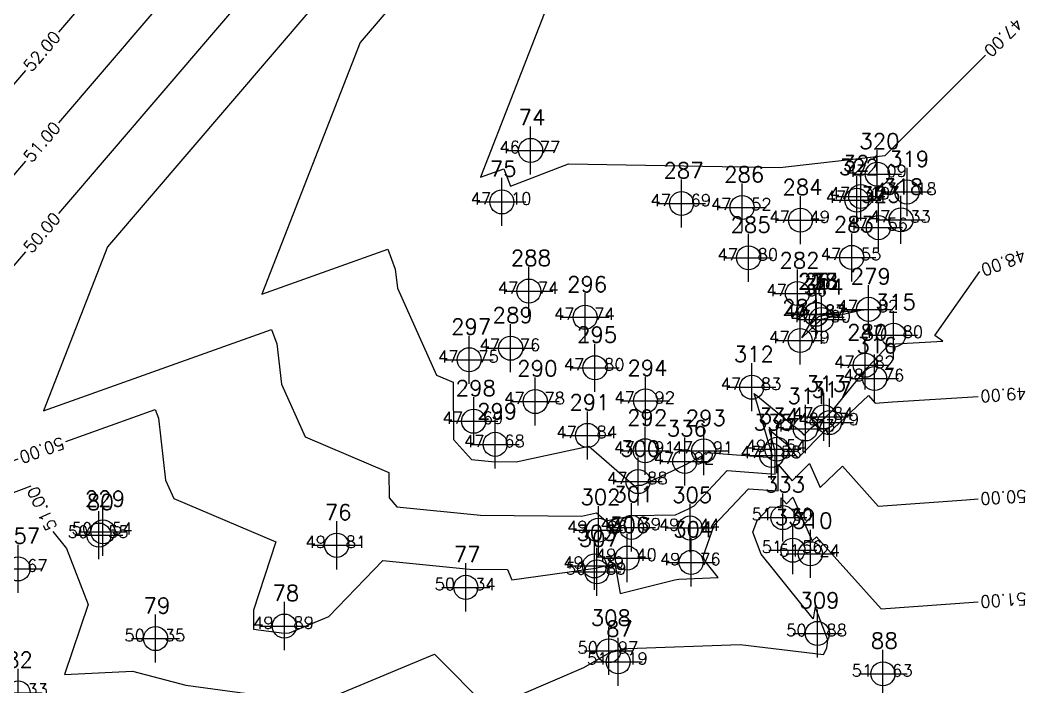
# Model space of a CAD drawing. Header units: millimetres. Extents: x 1412621 to 1412799, y 4931530 to 4931669.
# Drawn here: x 1412703.09 to 1412744.89, y 4931599.91 to 4931627.63 of the extents above; entities that cross this region are included whole.
import ezdxf
from ezdxf.enums import TextEntityAlignment as Align

# ---------------------------------------------------------------- set-up
doc = ezdxf.new("R2010")
doc.units = ezdxf.units.MM
doc.header["$PDMODE"] = 34
doc.header["$PDSIZE"] = 1
for name, color, linetype in [('CIVIL', 50, 'Continuous'), ('CIVIL-DRAW', 80, 'Continuous'), ('CIVIL-NONAME', 130, 'Continuous'), ('CIVIL-TEXT', 240, 'Continuous'), ('CIVIL-Z', 50, 'Continuous'), ('Tcontours0', 7, 'Continuous'), ('Tcontours1', 7, 'Continuous')]:
    doc.layers.add(name, color=color, linetype=linetype)
doc.styles.add('CIVILCADMAIN', font='TXT.SHX')
doc.styles.get("Standard").update_dxf_attribs({"font": 'arial.ttf'})

# ---------------------------------------------------------------- blocks, each defined once
blk = doc.blocks.new('CIVIL-ZZ')
at = {"layer": 'CIVIL-DRAW'}
blk.add_point((0, 0), dxfattribs=at)
at = {"layer": 'CIVIL-NONAME'}
blk.add_attdef('NAME', text='', height=1.8, dxfattribs=at).set_placement((0, 2.1), align=Align.CENTER)
at = {"layer": 'CIVIL-TEXT', "flags": 8}
blk.add_attdef('TEXT', text='', height=2, dxfattribs=at).set_placement((0.2, -3.3), align=Align.CENTER)
at = {"layer": 'CIVIL-Z'}
blk.add_attdef('Z1', text='', height=1.6, dxfattribs=at).set_placement((-0.75, -0.225), align=Align.RIGHT)
blk.add_attdef('Z2', (0.75, -0.225), '', height=1.6, dxfattribs=at)

msp = doc.modelspace()

# ---------------------------------------------------------------- linework, layer by layer
at = {"layer": 'Tcontours0'}
for points in [[(1412724.617, 4931643.386), (1412724.63, 4931643.306), (1412724.117, 4931642.272), (1412704.683, 4931619.587)], [(1412703.317, 4931617.992), (1412696.217, 4931609.704), (1412694.976, 4931606.524), (1412703.011, 4931609.396)], [(1412704.989, 4931610.103), (1412708.713, 4931611.434), (1412708.85, 4931611.075), (1412709.142, 4931608.508), (1412709.486, 4931607.739), (1412713.731, 4931605.941), (1412712.808, 4931603.102), (1412712.804, 4931602.314), (1412714.073, 4931602.142), (1412714.298, 4931602.155), (1412715.931, 4931602.832), (1412718.188, 4931605.168), (1412721.791, 4931604.807), (1412723.371, 4931604.796), (1412723.551, 4931604.366), (1412727.028, 4931604.839), (1412727.84, 4931605.035), (1412728.054, 4931603.791), (1412730.326, 4931604.356), (1412730.497, 4931604.392), (1412732.132, 4931604.453), (1412731.571, 4931605.153), (1412731.504, 4931605.329), (1412731.967, 4931606.627), (1412733.396, 4931608.148), (1412734.624, 4931608.059), (1412734.633, 4931609.155), (1412735.212, 4931608.47), (1412735.928, 4931609.195), (1412736.369, 4931608.203), (1412737.304, 4931609.088), (1412738.791, 4931607.426), (1412742.456, 4931607.689), (1412742.952, 4931607.721)]]:
    msp.add_lwpolyline(points, dxfattribs=at)
at = {"layer": 'Tcontours1'}
for points in [[(1412743.537, 4931653.922), (1412743.544, 4931653.878), (1412743.259, 4931653.302), (1412727.741, 4931635.188), (1412722.24, 4931621.093), (1412723.218, 4931621.443), (1412723.495, 4931620.717), (1412725.9, 4931621.658), (1412734.697, 4931621.498), (1412739.082, 4931621.993), (1412743.257, 4931626.164)], [(1412736.878, 4931649.625), (1412717.233, 4931626.693), (1412713.152, 4931616.237), (1412718.383, 4931618.106), (1412718.7, 4931617.277), (1412718.79, 4931616.48), (1412720.409, 4931612.867), (1412721.105, 4931612.572), (1412721.128, 4931610.198), (1412721.864, 4931609.361), (1412722.707, 4931609.277), (1412723.724, 4931609.27), (1412726.745, 4931609.919), (1412728.656, 4931608.268), (1412728.778, 4931608.292), (1412728.967, 4931608.295), (1412730.755, 4931609.134), (1412731.496, 4931609.529), (1412731.609, 4931609.649), (1412734.372, 4931609.449), (1412734.373, 4931609.551), (1412733.634, 4931612.11), (1412735.584, 4931610.506), (1412735.695, 4931610.374), (1412736.015, 4931610.698), (1412736.572, 4931611.096), (1412736.9, 4931611.414), (1412738.326, 4931613.172), (1412739.266, 4931614.153), (1412741.48, 4931614.275), (1412741.142, 4931614.522), (1412743.016, 4931617.175)], [(1412730.498, 4931645.949), (1412706.725, 4931618.199), (1412704.064, 4931611.381), (1412713.548, 4931614.77), (1412713.775, 4931614.176), (1412713.966, 4931612.494), (1412714.947, 4931610.303), (1412718.429, 4931608.828), (1412718.439, 4931607.765), (1412718.769, 4931607.391), (1412722.249, 4931607.042), (1412726.441, 4931607.013), (1412727.065, 4931607.147), (1412727.459, 4931606.806), (1412728.596, 4931607.033), (1412730.356, 4931607.059), (1412730.902, 4931607.315), (1412731.129, 4931607.436), (1412732.503, 4931608.899), (1412734.498, 4931608.754), (1412734.506, 4931609.706), (1412734.247, 4931610.603), (1412734.931, 4931610.041), (1412735.453, 4931609.422), (1412736.617, 4931610.6), (1412736.694, 4931610.428), (1412738.382, 4931612.025), (1412738.67, 4931611.703), (1412739.379, 4931611.754), (1412742.952, 4931611.983)], [(1412718.31, 4931639.874), (1412718.325, 4931639.783), (1412717.736, 4931638.595), (1412704.683, 4931623.358)], [(1412712.003, 4931636.362), (1412712.02, 4931636.259), (1412711.355, 4931634.918), (1412704.683, 4931627.13)], [(1412703.317, 4931625.535), (1412682.431, 4931601.155), (1412683.03, 4931599.851), (1412684.069, 4931599.903), (1412684.977, 4931599.367), (1412687.934, 4931599.59), (1412690.373, 4931600.126), (1412690.379, 4931600.205), (1412694.882, 4931603.338), (1412695.99, 4931604.39), (1412700.071, 4931605.663), (1412700.084, 4931604.661), (1412700.49, 4931603.125), (1412700.888, 4931598.872), (1412702.951, 4931598.334)], [(1412703.317, 4931621.764), (1412686.518, 4931602.154), (1412686.585, 4931602.008), (1412686.701, 4931602.014), (1412686.803, 4931601.954), (1412687.499, 4931602.007), (1412688.035, 4931602.516), (1412689.807, 4931603.069), (1412703.55, 4931608.261)], [(1412735.614, 4931614.418), (1412736.2, 4931615.398), (1412738.196, 4931615.584), (1412736.415, 4931615.187), (1412735.614, 4931614.418)], [(1412735.941, 4931614.952), (1412736.205, 4931615.393), (1412737.104, 4931615.477), (1412736.302, 4931615.298), (1412735.941, 4931614.952)], [(1412716.234, 4931599.571), (1412720.335, 4931601.272), (1412722.578, 4931599.01), (1412726.54, 4931600.713), (1412727.632, 4931601.345), (1412728.377, 4931601.5), (1412733.052, 4931601.674), (1412736.514, 4931601.26), (1412736.657, 4931601.525), (1412736.696, 4931601.864), (1412736.162, 4931603.236), (1412736.079, 4931602.742), (1412733.923, 4931605.433), (1412733.58, 4931606.34), (1412733.753, 4931606.827), (1412734.289, 4931607.397), (1412734.75, 4931607.364), (1412734.753, 4931607.775), (1412734.97, 4931607.518), (1412735.239, 4931607.79), (1412736.045, 4931605.979), (1412736.226, 4931606.15), (1412738.912, 4931603.149), (1412742.953, 4931603.439)], [(1412704.45, 4931606.364), (1412705.024, 4931605.657), (1412705.92, 4931603.339), (1412704.937, 4931600.421), (1412707.774, 4931600.568), (1412709.988, 4931599.983), (1412713.969, 4931599.444)]]:
    msp.add_lwpolyline(points, dxfattribs=at)

# ---------------------------------------------------------------- block references
at = {"layer": 'CIVIL'}
ref = msp.add_blockref('CIVIL-ZZ', (1412724.33, 4931622.21, 46.77), dxfattribs=dict(at, xscale=0.5, yscale=0.5))
ref.add_attrib('Z2', '77', (1412724.705, 4931622.098, 46.77), dxfattribs={"layer": 'CIVIL-Z', "height": 0.5, "style": 'CIVILCADMAIN'})
ref.add_attrib('Z1', '46', (1412723.03, 4931622.098, 46.77), dxfattribs={"layer": 'CIVIL-Z', "height": 0.5, "style": 'CIVILCADMAIN'})
ref.add_attrib('NAME', '74', (1412723.83, 4931623.26, 46.77), dxfattribs={"layer": 'CIVIL-NONAME', "height": 0.65, "style": 'CIVILCADMAIN'})
ref = msp.add_blockref('CIVIL-ZZ', (1412738.753, 4931621.219, 47.09), dxfattribs=dict(at, xscale=0.5, yscale=0.5))
ref.add_attrib('Z2', '09', (1412739.128, 4931621.106, 47.09), dxfattribs={"layer": 'CIVIL-Z', "height": 0.5, "style": 'CIVILCADMAIN'})
ref.add_attrib('Z1', '47', (1412737.453, 4931621.106, 47.09), dxfattribs={"layer": 'CIVIL-Z', "height": 0.5, "style": 'CIVILCADMAIN'})
ref.add_attrib('NAME', '320', (1412738.003, 4931622.269, 47.09), dxfattribs={"layer": 'CIVIL-NONAME', "height": 0.65, "style": 'CIVILCADMAIN'})
ref = msp.add_blockref('CIVIL-ZZ', (1412739.988, 4931620.481, 47.18), dxfattribs=dict(at, xscale=0.5, yscale=0.5))
ref.add_attrib('Z2', '18', (1412740.363, 4931620.368, 47.18), dxfattribs={"layer": 'CIVIL-Z', "height": 0.5, "style": 'CIVILCADMAIN'})
ref.add_attrib('Z1', '47', (1412738.688, 4931620.368, 47.18), dxfattribs={"layer": 'CIVIL-Z', "height": 0.5, "style": 'CIVILCADMAIN'})
ref.add_attrib('NAME', '319', (1412739.238, 4931621.531, 47.18), dxfattribs={"layer": 'CIVIL-NONAME', "height": 0.65, "style": 'CIVILCADMAIN'})
ref = msp.add_blockref('CIVIL-ZZ', (1412723.132, 4931620.068, 47.1), dxfattribs=dict(at, xscale=0.5, yscale=0.5))
ref.add_attrib('Z2', '10', (1412723.507, 4931619.956, 47.1), dxfattribs={"layer": 'CIVIL-Z', "height": 0.5, "style": 'CIVILCADMAIN'})
ref.add_attrib('Z1', '47', (1412721.832, 4931619.956, 47.1), dxfattribs={"layer": 'CIVIL-Z', "height": 0.5, "style": 'CIVILCADMAIN'})
ref.add_attrib('NAME', '75', (1412722.632, 4931621.118, 47.1), dxfattribs={"layer": 'CIVIL-NONAME', "height": 0.65, "style": 'CIVILCADMAIN'})
ref = msp.add_blockref('CIVIL-ZZ', (1412730.609, 4931620.002, 47.69), dxfattribs=dict(at, xscale=0.5, yscale=0.5))
ref.add_attrib('Z2', '69', (1412730.984, 4931619.889, 47.69), dxfattribs={"layer": 'CIVIL-Z', "height": 0.5, "style": 'CIVILCADMAIN'})
ref.add_attrib('Z1', '47', (1412729.309, 4931619.889, 47.69), dxfattribs={"layer": 'CIVIL-Z', "height": 0.5, "style": 'CIVILCADMAIN'})
ref.add_attrib('NAME', '287', (1412729.859, 4931621.052, 47.69), dxfattribs={"layer": 'CIVIL-NONAME', "height": 0.65, "style": 'CIVILCADMAIN'})
ref = msp.add_blockref('CIVIL-ZZ', (1412737.899, 4931620.14, 47.44), dxfattribs=dict(at, xscale=0.5, yscale=0.5))
ref.add_attrib('Z2', '44', (1412738.274, 4931620.027, 47.44), dxfattribs={"layer": 'CIVIL-Z', "height": 0.5, "style": 'CIVILCADMAIN'})
ref.add_attrib('Z1', '47', (1412736.599, 4931620.027, 47.44), dxfattribs={"layer": 'CIVIL-Z', "height": 0.5, "style": 'CIVILCADMAIN'})
ref.add_attrib('NAME', '322', (1412737.149, 4931621.19, 47.44), dxfattribs={"layer": 'CIVIL-NONAME', "height": 0.65, "style": 'CIVILCADMAIN'})
ref = msp.add_blockref('CIVIL-ZZ', (1412738.064, 4931620.295, 47.19), dxfattribs=dict(at, xscale=0.5, yscale=0.5))
ref.add_attrib('Z2', '19', (1412738.439, 4931620.183, 47.19), dxfattribs={"layer": 'CIVIL-Z', "height": 0.5, "style": 'CIVILCADMAIN'})
ref.add_attrib('Z1', '47', (1412736.764, 4931620.183, 47.19), dxfattribs={"layer": 'CIVIL-Z', "height": 0.5, "style": 'CIVILCADMAIN'})
ref.add_attrib('NAME', '321', (1412737.314, 4931621.345, 47.19), dxfattribs={"layer": 'CIVIL-NONAME', "height": 0.65, "style": 'CIVILCADMAIN'})
ref = msp.add_blockref('CIVIL-ZZ', (1412733.126, 4931619.837, 47.52), dxfattribs=dict(at, xscale=0.5, yscale=0.5))
ref.add_attrib('Z2', '52', (1412733.501, 4931619.724, 47.52), dxfattribs={"layer": 'CIVIL-Z', "height": 0.5, "style": 'CIVILCADMAIN'})
ref.add_attrib('Z1', '47', (1412731.826, 4931619.724, 47.52), dxfattribs={"layer": 'CIVIL-Z', "height": 0.5, "style": 'CIVILCADMAIN'})
ref.add_attrib('NAME', '286', (1412732.376, 4931620.887, 47.52), dxfattribs={"layer": 'CIVIL-NONAME', "height": 0.65, "style": 'CIVILCADMAIN'})
ref = msp.add_blockref('CIVIL-ZZ', (1412735.555, 4931619.309, 47.49), dxfattribs=dict(at, xscale=0.5, yscale=0.5))
ref.add_attrib('Z2', '49', (1412735.93, 4931619.196, 47.49), dxfattribs={"layer": 'CIVIL-Z', "height": 0.5, "style": 'CIVILCADMAIN'})
ref.add_attrib('Z1', '47', (1412734.255, 4931619.196, 47.49), dxfattribs={"layer": 'CIVIL-Z', "height": 0.5, "style": 'CIVILCADMAIN'})
ref.add_attrib('NAME', '284', (1412734.805, 4931620.359, 47.49), dxfattribs={"layer": 'CIVIL-NONAME', "height": 0.65, "style": 'CIVILCADMAIN'})
ref = msp.add_blockref('CIVIL-ZZ', (1412739.738, 4931619.322, 47.33), dxfattribs=dict(at, xscale=0.5, yscale=0.5))
ref.add_attrib('Z2', '33', (1412740.113, 4931619.209, 47.33), dxfattribs={"layer": 'CIVIL-Z', "height": 0.5, "style": 'CIVILCADMAIN'})
ref.add_attrib('Z1', '47', (1412738.438, 4931619.209, 47.33), dxfattribs={"layer": 'CIVIL-Z', "height": 0.5, "style": 'CIVILCADMAIN'})
ref.add_attrib('NAME', '318', (1412738.988, 4931620.372, 47.33), dxfattribs={"layer": 'CIVIL-NONAME', "height": 0.65, "style": 'CIVILCADMAIN'})
ref = msp.add_blockref('CIVIL-ZZ', (1412738.798, 4931618.999, 47.56), dxfattribs=dict(at, xscale=0.5, yscale=0.5))
ref.add_attrib('Z2', '56', (1412739.173, 4931618.887, 47.56), dxfattribs={"layer": 'CIVIL-Z', "height": 0.5, "style": 'CIVILCADMAIN'})
ref.add_attrib('Z1', '47', (1412737.498, 4931618.887, 47.56), dxfattribs={"layer": 'CIVIL-Z', "height": 0.5, "style": 'CIVILCADMAIN'})
ref.add_attrib('NAME', '323', (1412738.048, 4931620.049, 47.56), dxfattribs={"layer": 'CIVIL-NONAME', "height": 0.65, "style": 'CIVILCADMAIN'})
ref = msp.add_blockref('CIVIL-ZZ', (1412733.397, 4931617.745, 47.8), dxfattribs=dict(at, xscale=0.5, yscale=0.5))
ref.add_attrib('Z2', '80', (1412733.772, 4931617.633, 47.8), dxfattribs={"layer": 'CIVIL-Z', "height": 0.5, "style": 'CIVILCADMAIN'})
ref.add_attrib('Z1', '47', (1412732.097, 4931617.633, 47.8), dxfattribs={"layer": 'CIVIL-Z', "height": 0.5, "style": 'CIVILCADMAIN'})
ref.add_attrib('NAME', '285', (1412732.647, 4931618.795, 47.8), dxfattribs={"layer": 'CIVIL-NONAME', "height": 0.65, "style": 'CIVILCADMAIN'})
ref = msp.add_blockref('CIVIL-ZZ', (1412737.689, 4931617.761, 47.55), dxfattribs=dict(at, xscale=0.5, yscale=0.5))
ref.add_attrib('Z2', '55', (1412738.064, 4931617.649, 47.55), dxfattribs={"layer": 'CIVIL-Z', "height": 0.5, "style": 'CIVILCADMAIN'})
ref.add_attrib('Z1', '47', (1412736.389, 4931617.649, 47.55), dxfattribs={"layer": 'CIVIL-Z', "height": 0.5, "style": 'CIVILCADMAIN'})
ref.add_attrib('NAME', '283', (1412736.939, 4931618.811, 47.55), dxfattribs={"layer": 'CIVIL-NONAME', "height": 0.65, "style": 'CIVILCADMAIN'})
ref = msp.add_blockref('CIVIL-ZZ', (1412724.258, 4931616.364, 47.74), dxfattribs=dict(at, xscale=0.5, yscale=0.5))
ref.add_attrib('Z2', '74', (1412724.633, 4931616.252, 47.74), dxfattribs={"layer": 'CIVIL-Z', "height": 0.5, "style": 'CIVILCADMAIN'})
ref.add_attrib('Z1', '47', (1412722.958, 4931616.252, 47.74), dxfattribs={"layer": 'CIVIL-Z', "height": 0.5, "style": 'CIVILCADMAIN'})
ref.add_attrib('NAME', '288', (1412723.508, 4931617.414, 47.74), dxfattribs={"layer": 'CIVIL-NONAME', "height": 0.65, "style": 'CIVILCADMAIN'})
ref = msp.add_blockref('CIVIL-ZZ', (1412735.429, 4931616.263, 47.86), dxfattribs=dict(at, xscale=0.5, yscale=0.5))
ref.add_attrib('Z2', '86', (1412735.804, 4931616.151, 47.86), dxfattribs={"layer": 'CIVIL-Z', "height": 0.5, "style": 'CIVILCADMAIN'})
ref.add_attrib('Z1', '47', (1412734.129, 4931616.151, 47.86), dxfattribs={"layer": 'CIVIL-Z', "height": 0.5, "style": 'CIVILCADMAIN'})
ref.add_attrib('NAME', '282', (1412734.679, 4931617.313, 47.86), dxfattribs={"layer": 'CIVIL-NONAME', "height": 0.65, "style": 'CIVILCADMAIN'})
ref = msp.add_blockref('CIVIL-ZZ', (1412736.199, 4931615.399, 47.87), dxfattribs=dict(at, xscale=0.5, yscale=0.5))
ref.add_attrib('Z2', '87', (1412736.574, 4931615.287, 47.87), dxfattribs={"layer": 'CIVIL-Z', "height": 0.5, "style": 'CIVILCADMAIN'})
ref.add_attrib('Z1', '47', (1412734.899, 4931615.287, 47.87), dxfattribs={"layer": 'CIVIL-Z', "height": 0.5, "style": 'CIVILCADMAIN'})
ref.add_attrib('NAME', '233', (1412735.449, 4931616.449, 47.87), dxfattribs={"layer": 'CIVIL-NONAME', "height": 0.65, "style": 'CIVILCADMAIN'})
ref = msp.add_blockref('CIVIL-ZZ', (1412736.209, 4931615.389, 49.82), dxfattribs=dict(at, xscale=0.5, yscale=0.5))
ref.add_attrib('Z2', '82', (1412736.584, 4931615.276, 49.82), dxfattribs={"layer": 'CIVIL-Z', "height": 0.5, "style": 'CIVILCADMAIN'})
ref.add_attrib('Z1', '49', (1412734.909, 4931615.276, 49.82), dxfattribs={"layer": 'CIVIL-Z', "height": 0.5, "style": 'CIVILCADMAIN'})
ref.add_attrib('NAME', '1', (1412735.959, 4931616.439, 49.82), dxfattribs={"layer": 'CIVIL-NONAME', "height": 0.65, "style": 'CIVILCADMAIN'})
ref = msp.add_blockref('CIVIL-ZZ', (1412736.209, 4931615.389, 49.82), dxfattribs=dict(at, xscale=0.5, yscale=0.5))
ref.add_attrib('Z2', '82', (1412736.584, 4931615.276, 49.82), dxfattribs={"layer": 'CIVIL-Z', "height": 0.5, "style": 'CIVILCADMAIN'})
ref.add_attrib('Z1', '49', (1412734.909, 4931615.276, 49.82), dxfattribs={"layer": 'CIVIL-Z', "height": 0.5, "style": 'CIVILCADMAIN'})
ref.add_attrib('NAME', '2', (1412735.959, 4931616.439, 49.82), dxfattribs={"layer": 'CIVIL-NONAME', "height": 0.65, "style": 'CIVILCADMAIN'})
ref = msp.add_blockref('CIVIL-ZZ', (1412736.209, 4931615.389, 49.82), dxfattribs=dict(at, xscale=0.5, yscale=0.5))
ref.add_attrib('Z2', '82', (1412736.584, 4931615.276, 49.82), dxfattribs={"layer": 'CIVIL-Z', "height": 0.5, "style": 'CIVILCADMAIN'})
ref.add_attrib('Z1', '49', (1412734.909, 4931615.276, 49.82), dxfattribs={"layer": 'CIVIL-Z', "height": 0.5, "style": 'CIVILCADMAIN'})
ref.add_attrib('NAME', '25', (1412735.709, 4931616.439, 49.82), dxfattribs={"layer": 'CIVIL-NONAME', "height": 0.65, "style": 'CIVILCADMAIN'})
ref = msp.add_blockref('CIVIL-ZZ', (1412736.209, 4931615.389, 49.82), dxfattribs=dict(at, xscale=0.5, yscale=0.5))
ref.add_attrib('Z2', '82', (1412736.584, 4931615.276, 49.82), dxfattribs={"layer": 'CIVIL-Z', "height": 0.5, "style": 'CIVILCADMAIN'})
ref.add_attrib('Z1', '49', (1412734.909, 4931615.276, 49.82), dxfattribs={"layer": 'CIVIL-Z', "height": 0.5, "style": 'CIVILCADMAIN'})
ref.add_attrib('NAME', '26', (1412735.709, 4931616.439, 49.82), dxfattribs={"layer": 'CIVIL-NONAME', "height": 0.65, "style": 'CIVILCADMAIN'})
ref = msp.add_blockref('CIVIL-ZZ', (1412736.209, 4931615.389, 47.82), dxfattribs=dict(at, xscale=0.5, yscale=0.5))
ref.add_attrib('Z2', '82', (1412736.584, 4931615.276, 47.82), dxfattribs={"layer": 'CIVIL-Z', "height": 0.5, "style": 'CIVILCADMAIN'})
ref.add_attrib('Z1', '47', (1412734.909, 4931615.276, 47.82), dxfattribs={"layer": 'CIVIL-Z', "height": 0.5, "style": 'CIVILCADMAIN'})
ref.add_attrib('NAME', '278', (1412735.459, 4931616.439, 47.82), dxfattribs={"layer": 'CIVIL-NONAME', "height": 0.65, "style": 'CIVILCADMAIN'})
ref = msp.add_blockref('CIVIL-ZZ', (1412738.393, 4931615.603, 47.82), dxfattribs=dict(at, xscale=0.5, yscale=0.5))
ref.add_attrib('Z2', '82', (1412738.768, 4931615.491, 47.82), dxfattribs={"layer": 'CIVIL-Z', "height": 0.5, "style": 'CIVILCADMAIN'})
ref.add_attrib('Z1', '47', (1412737.093, 4931615.491, 47.82), dxfattribs={"layer": 'CIVIL-Z', "height": 0.5, "style": 'CIVILCADMAIN'})
ref.add_attrib('NAME', '279', (1412737.643, 4931616.653, 47.82), dxfattribs={"layer": 'CIVIL-NONAME', "height": 0.65, "style": 'CIVILCADMAIN'})
ref = msp.add_blockref('CIVIL-ZZ', (1412726.597, 4931615.273, 47.74), dxfattribs=dict(at, xscale=0.5, yscale=0.5))
ref.add_attrib('Z2', '74', (1412726.972, 4931615.161, 47.74), dxfattribs={"layer": 'CIVIL-Z', "height": 0.5, "style": 'CIVILCADMAIN'})
ref.add_attrib('Z1', '47', (1412725.297, 4931615.161, 47.74), dxfattribs={"layer": 'CIVIL-Z', "height": 0.5, "style": 'CIVILCADMAIN'})
ref.add_attrib('NAME', '296', (1412725.847, 4931616.323, 47.74), dxfattribs={"layer": 'CIVIL-NONAME', "height": 0.65, "style": 'CIVILCADMAIN'})
ref = msp.add_blockref('CIVIL-ZZ', (1412736.426, 4931615.176, 47.9), dxfattribs=dict(at, xscale=0.5, yscale=0.5))
ref.add_attrib('Z2', '90', (1412736.801, 4931615.064, 47.9), dxfattribs={"layer": 'CIVIL-Z', "height": 0.5, "style": 'CIVILCADMAIN'})
ref.add_attrib('Z1', '47', (1412735.126, 4931615.064, 47.9), dxfattribs={"layer": 'CIVIL-Z', "height": 0.5, "style": 'CIVILCADMAIN'})
ref.add_attrib('NAME', '314', (1412735.676, 4931616.226, 47.9), dxfattribs={"layer": 'CIVIL-NONAME', "height": 0.65, "style": 'CIVILCADMAIN'})
ref = msp.add_blockref('CIVIL-ZZ', (1412739.43, 4931614.528, 47.8), dxfattribs=dict(at, xscale=0.5, yscale=0.5))
ref.add_attrib('Z2', '80', (1412739.805, 4931614.416, 47.8), dxfattribs={"layer": 'CIVIL-Z', "height": 0.5, "style": 'CIVILCADMAIN'})
ref.add_attrib('Z1', '47', (1412738.13, 4931614.416, 47.8), dxfattribs={"layer": 'CIVIL-Z', "height": 0.5, "style": 'CIVILCADMAIN'})
ref.add_attrib('NAME', '315', (1412738.68, 4931615.578, 47.8), dxfattribs={"layer": 'CIVIL-NONAME', "height": 0.65, "style": 'CIVILCADMAIN'})
ref = msp.add_blockref('CIVIL-ZZ', (1412735.545, 4931614.306, 47.79), dxfattribs=dict(at, xscale=0.5, yscale=0.5))
ref.add_attrib('Z2', '79', (1412735.92, 4931614.194, 47.79), dxfattribs={"layer": 'CIVIL-Z', "height": 0.5, "style": 'CIVILCADMAIN'})
ref.add_attrib('Z1', '47', (1412734.245, 4931614.194, 47.79), dxfattribs={"layer": 'CIVIL-Z', "height": 0.5, "style": 'CIVILCADMAIN'})
ref.add_attrib('NAME', '281', (1412734.795, 4931615.356, 47.79), dxfattribs={"layer": 'CIVIL-NONAME', "height": 0.65, "style": 'CIVILCADMAIN'})
ref = msp.add_blockref('CIVIL-ZZ', (1412723.499, 4931613.986, 47.76), dxfattribs=dict(at, xscale=0.5, yscale=0.5))
ref.add_attrib('Z2', '76', (1412723.874, 4931613.873, 47.76), dxfattribs={"layer": 'CIVIL-Z', "height": 0.5, "style": 'CIVILCADMAIN'})
ref.add_attrib('Z1', '47', (1412722.199, 4931613.873, 47.76), dxfattribs={"layer": 'CIVIL-Z', "height": 0.5, "style": 'CIVILCADMAIN'})
ref.add_attrib('NAME', '289', (1412722.749, 4931615.036, 47.76), dxfattribs={"layer": 'CIVIL-NONAME', "height": 0.65, "style": 'CIVILCADMAIN'})
ref = msp.add_blockref('CIVIL-ZZ', (1412721.774, 4931613.508, 47.75), dxfattribs=dict(at, xscale=0.5, yscale=0.5))
ref.add_attrib('Z2', '75', (1412722.149, 4931613.395, 47.75), dxfattribs={"layer": 'CIVIL-Z', "height": 0.5, "style": 'CIVILCADMAIN'})
ref.add_attrib('Z1', '47', (1412720.474, 4931613.395, 47.75), dxfattribs={"layer": 'CIVIL-Z', "height": 0.5, "style": 'CIVILCADMAIN'})
ref.add_attrib('NAME', '297', (1412721.024, 4931614.558, 47.75), dxfattribs={"layer": 'CIVIL-NONAME', "height": 0.65, "style": 'CIVILCADMAIN'})
ref = msp.add_blockref('CIVIL-ZZ', (1412738.252, 4931613.277, 47.82), dxfattribs=dict(at, xscale=0.5, yscale=0.5))
ref.add_attrib('Z2', '82', (1412738.627, 4931613.164, 47.82), dxfattribs={"layer": 'CIVIL-Z', "height": 0.5, "style": 'CIVILCADMAIN'})
ref.add_attrib('Z1', '47', (1412736.952, 4931613.164, 47.82), dxfattribs={"layer": 'CIVIL-Z', "height": 0.5, "style": 'CIVILCADMAIN'})
ref.add_attrib('NAME', '280', (1412737.502, 4931614.327, 47.82), dxfattribs={"layer": 'CIVIL-NONAME', "height": 0.65, "style": 'CIVILCADMAIN'})
ref = msp.add_blockref('CIVIL-ZZ', (1412727.008, 4931613.175, 47.8), dxfattribs=dict(at, xscale=0.5, yscale=0.5))
ref.add_attrib('Z2', '80', (1412727.383, 4931613.062, 47.8), dxfattribs={"layer": 'CIVIL-Z', "height": 0.5, "style": 'CIVILCADMAIN'})
ref.add_attrib('Z1', '47', (1412725.708, 4931613.062, 47.8), dxfattribs={"layer": 'CIVIL-Z', "height": 0.5, "style": 'CIVILCADMAIN'})
ref.add_attrib('NAME', '295', (1412726.258, 4931614.225, 47.8), dxfattribs={"layer": 'CIVIL-NONAME', "height": 0.65, "style": 'CIVILCADMAIN'})
ref = msp.add_blockref('CIVIL-ZZ', (1412738.641, 4931612.73, 48.76), dxfattribs=dict(at, xscale=0.5, yscale=0.5))
ref.add_attrib('Z2', '76', (1412739.016, 4931612.617, 48.76), dxfattribs={"layer": 'CIVIL-Z', "height": 0.5, "style": 'CIVILCADMAIN'})
ref.add_attrib('Z1', '48', (1412737.341, 4931612.617, 48.76), dxfattribs={"layer": 'CIVIL-Z', "height": 0.5, "style": 'CIVILCADMAIN'})
ref.add_attrib('NAME', '316', (1412737.891, 4931613.78, 48.76), dxfattribs={"layer": 'CIVIL-NONAME', "height": 0.65, "style": 'CIVILCADMAIN'})
ref = msp.add_blockref('CIVIL-ZZ', (1412733.53, 4931612.366, 47.83), dxfattribs=dict(at, xscale=0.5, yscale=0.5))
ref.add_attrib('Z2', '83', (1412733.905, 4931612.253, 47.83), dxfattribs={"layer": 'CIVIL-Z', "height": 0.5, "style": 'CIVILCADMAIN'})
ref.add_attrib('Z1', '47', (1412732.23, 4931612.253, 47.83), dxfattribs={"layer": 'CIVIL-Z', "height": 0.5, "style": 'CIVILCADMAIN'})
ref.add_attrib('NAME', '312', (1412732.78, 4931613.416, 47.83), dxfattribs={"layer": 'CIVIL-NONAME', "height": 0.65, "style": 'CIVILCADMAIN'})
ref = msp.add_blockref('CIVIL-ZZ', (1412724.524, 4931611.77, 47.78), dxfattribs=dict(at, xscale=0.5, yscale=0.5))
ref.add_attrib('Z2', '78', (1412724.899, 4931611.657, 47.78), dxfattribs={"layer": 'CIVIL-Z', "height": 0.5, "style": 'CIVILCADMAIN'})
ref.add_attrib('Z1', '47', (1412723.224, 4931611.657, 47.78), dxfattribs={"layer": 'CIVIL-Z', "height": 0.5, "style": 'CIVILCADMAIN'})
ref.add_attrib('NAME', '290', (1412723.774, 4931612.82, 47.78), dxfattribs={"layer": 'CIVIL-NONAME', "height": 0.65, "style": 'CIVILCADMAIN'})
ref = msp.add_blockref('CIVIL-ZZ', (1412729.107, 4931611.796, 47.92), dxfattribs=dict(at, xscale=0.5, yscale=0.5))
ref.add_attrib('Z2', '92', (1412729.482, 4931611.684, 47.92), dxfattribs={"layer": 'CIVIL-Z', "height": 0.5, "style": 'CIVILCADMAIN'})
ref.add_attrib('Z1', '47', (1412727.807, 4931611.684, 47.92), dxfattribs={"layer": 'CIVIL-Z', "height": 0.5, "style": 'CIVILCADMAIN'})
ref.add_attrib('NAME', '294', (1412728.357, 4931612.846, 47.92), dxfattribs={"layer": 'CIVIL-NONAME', "height": 0.65, "style": 'CIVILCADMAIN'})
ref = msp.add_blockref('CIVIL-ZZ', (1412736.534, 4931611.137, 47.84), dxfattribs=dict(at, xscale=0.5, yscale=0.5))
ref.add_attrib('Z2', '84', (1412736.909, 4931611.025, 47.84), dxfattribs={"layer": 'CIVIL-Z', "height": 0.5, "style": 'CIVILCADMAIN'})
ref.add_attrib('Z1', '47', (1412735.234, 4931611.025, 47.84), dxfattribs={"layer": 'CIVIL-Z', "height": 0.5, "style": 'CIVILCADMAIN'})
ref.add_attrib('NAME', '313', (1412735.784, 4931612.187, 47.84), dxfattribs={"layer": 'CIVIL-NONAME', "height": 0.65, "style": 'CIVILCADMAIN'})
ref = msp.add_blockref('CIVIL-ZZ', (1412721.961, 4931610.952, 47.69), dxfattribs=dict(at, xscale=0.5, yscale=0.5))
ref.add_attrib('Z2', '69', (1412722.336, 4931610.839, 47.69), dxfattribs={"layer": 'CIVIL-Z', "height": 0.5, "style": 'CIVILCADMAIN'})
ref.add_attrib('Z1', '47', (1412720.661, 4931610.839, 47.69), dxfattribs={"layer": 'CIVIL-Z', "height": 0.5, "style": 'CIVILCADMAIN'})
ref.add_attrib('NAME', '298', (1412721.211, 4931612.002, 47.69), dxfattribs={"layer": 'CIVIL-NONAME', "height": 0.65, "style": 'CIVILCADMAIN'})
ref = msp.add_blockref('CIVIL-ZZ', (1412736.762, 4931610.895, 48.79), dxfattribs=dict(at, xscale=0.5, yscale=0.5))
ref.add_attrib('Z2', '79', (1412737.137, 4931610.782, 48.79), dxfattribs={"layer": 'CIVIL-Z', "height": 0.5, "style": 'CIVILCADMAIN'})
ref.add_attrib('Z1', '48', (1412735.462, 4931610.782, 48.79), dxfattribs={"layer": 'CIVIL-Z', "height": 0.5, "style": 'CIVILCADMAIN'})
ref.add_attrib('NAME', '317', (1412736.012, 4931611.945, 48.79), dxfattribs={"layer": 'CIVIL-NONAME', "height": 0.65, "style": 'CIVILCADMAIN'})
ref = msp.add_blockref('CIVIL-ZZ', (1412726.694, 4931610.363, 47.84), dxfattribs=dict(at, xscale=0.5, yscale=0.5))
ref.add_attrib('Z2', '84', (1412727.069, 4931610.251, 47.84), dxfattribs={"layer": 'CIVIL-Z', "height": 0.5, "style": 'CIVILCADMAIN'})
ref.add_attrib('Z1', '47', (1412725.394, 4931610.251, 47.84), dxfattribs={"layer": 'CIVIL-Z', "height": 0.5, "style": 'CIVILCADMAIN'})
ref.add_attrib('NAME', '291', (1412725.944, 4931611.413, 47.84), dxfattribs={"layer": 'CIVIL-NONAME', "height": 0.65, "style": 'CIVILCADMAIN'})
ref = msp.add_blockref('CIVIL-ZZ', (1412735.76, 4931610.631, 47.73), dxfattribs=dict(at, xscale=0.5, yscale=0.5))
ref.add_attrib('Z2', '73', (1412736.135, 4931610.519, 47.73), dxfattribs={"layer": 'CIVIL-Z', "height": 0.5, "style": 'CIVILCADMAIN'})
ref.add_attrib('Z1', '47', (1412734.46, 4931610.519, 47.73), dxfattribs={"layer": 'CIVIL-Z', "height": 0.5, "style": 'CIVILCADMAIN'})
ref.add_attrib('NAME', '311', (1412735.01, 4931611.681, 47.73), dxfattribs={"layer": 'CIVIL-NONAME', "height": 0.65, "style": 'CIVILCADMAIN'})
ref = msp.add_blockref('CIVIL-ZZ', (1412722.854, 4931609.992, 47.68), dxfattribs=dict(at, xscale=0.5, yscale=0.5))
ref.add_attrib('Z2', '68', (1412723.229, 4931609.879, 47.68), dxfattribs={"layer": 'CIVIL-Z', "height": 0.5, "style": 'CIVILCADMAIN'})
ref.add_attrib('Z1', '47', (1412721.554, 4931609.879, 47.68), dxfattribs={"layer": 'CIVIL-Z', "height": 0.5, "style": 'CIVILCADMAIN'})
ref.add_attrib('NAME', '299', (1412722.104, 4931611.042, 47.68), dxfattribs={"layer": 'CIVIL-NONAME', "height": 0.65, "style": 'CIVILCADMAIN'})
ref = msp.add_blockref('CIVIL-ZZ', (1412729.097, 4931609.724, 47.91), dxfattribs=dict(at, xscale=0.5, yscale=0.5))
ref.add_attrib('Z2', '91', (1412729.472, 4931609.611, 47.91), dxfattribs={"layer": 'CIVIL-Z', "height": 0.5, "style": 'CIVILCADMAIN'})
ref.add_attrib('Z1', '47', (1412727.797, 4931609.611, 47.91), dxfattribs={"layer": 'CIVIL-Z', "height": 0.5, "style": 'CIVILCADMAIN'})
ref.add_attrib('NAME', '292', (1412728.347, 4931610.774, 47.91), dxfattribs={"layer": 'CIVIL-NONAME', "height": 0.65, "style": 'CIVILCADMAIN'})
ref = msp.add_blockref('CIVIL-ZZ', (1412731.529, 4931609.717, 47.91), dxfattribs=dict(at, xscale=0.5, yscale=0.5))
ref.add_attrib('Z2', '91', (1412731.904, 4931609.605, 47.91), dxfattribs={"layer": 'CIVIL-Z', "height": 0.5, "style": 'CIVILCADMAIN'})
ref.add_attrib('Z1', '47', (1412730.229, 4931609.605, 47.91), dxfattribs={"layer": 'CIVIL-Z', "height": 0.5, "style": 'CIVILCADMAIN'})
ref.add_attrib('NAME', '293', (1412730.779, 4931610.767, 47.91), dxfattribs={"layer": 'CIVIL-NONAME', "height": 0.65, "style": 'CIVILCADMAIN'})
ref = msp.add_blockref('CIVIL-ZZ', (1412734.357, 4931609.532, 47.88), dxfattribs=dict(at, xscale=0.5, yscale=0.5))
ref.add_attrib('Z2', '88', (1412734.732, 4931609.419, 47.88), dxfattribs={"layer": 'CIVIL-Z', "height": 0.5, "style": 'CIVILCADMAIN'})
ref.add_attrib('Z1', '47', (1412733.057, 4931609.419, 47.88), dxfattribs={"layer": 'CIVIL-Z', "height": 0.5, "style": 'CIVILCADMAIN'})
ref.add_attrib('NAME', '335', (1412733.607, 4931610.582, 47.88), dxfattribs={"layer": 'CIVIL-NONAME', "height": 0.65, "style": 'CIVILCADMAIN'})
ref = msp.add_blockref('CIVIL-ZZ', (1412734.578, 4931609.79, 49.54), dxfattribs=dict(at, xscale=0.5, yscale=0.5))
ref.add_attrib('Z2', '54', (1412734.953, 4931609.678, 49.54), dxfattribs={"layer": 'CIVIL-Z', "height": 0.5, "style": 'CIVILCADMAIN'})
ref.add_attrib('Z1', '49', (1412733.278, 4931609.678, 49.54), dxfattribs={"layer": 'CIVIL-Z', "height": 0.5, "style": 'CIVILCADMAIN'})
ref.add_attrib('NAME', '334', (1412733.828, 4931610.84, 49.54), dxfattribs={"layer": 'CIVIL-NONAME', "height": 0.65, "style": 'CIVILCADMAIN'})
ref = msp.add_blockref('CIVIL-ZZ', (1412730.743, 4931609.28, 47.92), dxfattribs=dict(at, xscale=0.5, yscale=0.5))
ref.add_attrib('Z2', '92', (1412731.118, 4931609.168, 47.92), dxfattribs={"layer": 'CIVIL-Z', "height": 0.5, "style": 'CIVILCADMAIN'})
ref.add_attrib('Z1', '47', (1412729.443, 4931609.168, 47.92), dxfattribs={"layer": 'CIVIL-Z', "height": 0.5, "style": 'CIVILCADMAIN'})
ref.add_attrib('NAME', '336', (1412729.993, 4931610.33, 47.92), dxfattribs={"layer": 'CIVIL-NONAME', "height": 0.65, "style": 'CIVILCADMAIN'})
ref = msp.add_blockref('CIVIL-ZZ', (1412728.8, 4931608.443, 47.88), dxfattribs=dict(at, xscale=0.5, yscale=0.5))
ref.add_attrib('Z2', '88', (1412729.175, 4931608.331, 47.88), dxfattribs={"layer": 'CIVIL-Z', "height": 0.5, "style": 'CIVILCADMAIN'})
ref.add_attrib('Z1', '47', (1412727.5, 4931608.331, 47.88), dxfattribs={"layer": 'CIVIL-Z', "height": 0.5, "style": 'CIVILCADMAIN'})
ref.add_attrib('NAME', '300', (1412728.05, 4931609.493, 47.88), dxfattribs={"layer": 'CIVIL-NONAME', "height": 0.65, "style": 'CIVILCADMAIN'})
ref = msp.add_blockref('CIVIL-ZZ', (1412734.825, 4931606.947, 51.6), dxfattribs=dict(at, xscale=0.5, yscale=0.5))
ref.add_attrib('Z2', '60', (1412735.2, 4931606.834, 51.6), dxfattribs={"layer": 'CIVIL-Z', "height": 0.5, "style": 'CIVILCADMAIN'})
ref.add_attrib('Z1', '51', (1412733.525, 4931606.834, 51.6), dxfattribs={"layer": 'CIVIL-Z', "height": 0.5, "style": 'CIVILCADMAIN'})
ref.add_attrib('NAME', '333', (1412734.075, 4931607.997, 51.6), dxfattribs={"layer": 'CIVIL-NONAME', "height": 0.65, "style": 'CIVILCADMAIN'})
ref = msp.add_blockref('CIVIL-ZZ', (1412728.525, 4931606.542, 49.39), dxfattribs=dict(at, xscale=0.5, yscale=0.5))
ref.add_attrib('Z2', '39', (1412728.9, 4931606.429, 49.39), dxfattribs={"layer": 'CIVIL-Z', "height": 0.5, "style": 'CIVILCADMAIN'})
ref.add_attrib('Z1', '49', (1412727.225, 4931606.429, 49.39), dxfattribs={"layer": 'CIVIL-Z', "height": 0.5, "style": 'CIVILCADMAIN'})
ref.add_attrib('NAME', '301', (1412727.775, 4931607.592, 49.39), dxfattribs={"layer": 'CIVIL-NONAME', "height": 0.65, "style": 'CIVILCADMAIN'})
ref = msp.add_blockref('CIVIL-ZZ', (1412706.371, 4931606.22, 50.55), dxfattribs=dict(at, xscale=0.5, yscale=0.5))
ref.add_attrib('Z2', '55', (1412706.746, 4931606.107, 50.55), dxfattribs={"layer": 'CIVIL-Z', "height": 0.5, "style": 'CIVILCADMAIN'})
ref.add_attrib('Z1', '50', (1412705.071, 4931606.107, 50.55), dxfattribs={"layer": 'CIVIL-Z', "height": 0.5, "style": 'CIVILCADMAIN'})
ref.add_attrib('NAME', '80', (1412705.871, 4931607.27, 50.55), dxfattribs={"layer": 'CIVIL-NONAME', "height": 0.65, "style": 'CIVILCADMAIN'})
ref = msp.add_blockref('CIVIL-ZZ', (1412706.537, 4931606.355, 50.54), dxfattribs=dict(at, xscale=0.5, yscale=0.5))
ref.add_attrib('Z2', '54', (1412706.912, 4931606.242, 50.54), dxfattribs={"layer": 'CIVIL-Z', "height": 0.5, "style": 'CIVILCADMAIN'})
ref.add_attrib('Z1', '50', (1412705.237, 4931606.242, 50.54), dxfattribs={"layer": 'CIVIL-Z', "height": 0.5, "style": 'CIVILCADMAIN'})
ref.add_attrib('NAME', '229', (1412705.787, 4931607.405, 50.54), dxfattribs={"layer": 'CIVIL-NONAME', "height": 0.65, "style": 'CIVILCADMAIN'})
ref = msp.add_blockref('CIVIL-ZZ', (1412727.148, 4931606.426, 49.26), dxfattribs=dict(at, xscale=0.5, yscale=0.5))
ref.add_attrib('Z2', '26', (1412727.523, 4931606.314, 49.26), dxfattribs={"layer": 'CIVIL-Z', "height": 0.5, "style": 'CIVILCADMAIN'})
ref.add_attrib('Z1', '49', (1412725.848, 4931606.314, 49.26), dxfattribs={"layer": 'CIVIL-Z', "height": 0.5, "style": 'CIVILCADMAIN'})
ref.add_attrib('NAME', '302', (1412726.398, 4931607.476, 49.26), dxfattribs={"layer": 'CIVIL-NONAME', "height": 0.65, "style": 'CIVILCADMAIN'})
ref = msp.add_blockref('CIVIL-ZZ', (1412730.967, 4931606.515, 49.44), dxfattribs=dict(at, xscale=0.5, yscale=0.5))
ref.add_attrib('Z2', '44', (1412731.342, 4931606.402, 49.44), dxfattribs={"layer": 'CIVIL-Z', "height": 0.5, "style": 'CIVILCADMAIN'})
ref.add_attrib('Z1', '49', (1412729.667, 4931606.402, 49.44), dxfattribs={"layer": 'CIVIL-Z', "height": 0.5, "style": 'CIVILCADMAIN'})
ref.add_attrib('NAME', '305', (1412730.217, 4931607.565, 49.44), dxfattribs={"layer": 'CIVIL-NONAME', "height": 0.65, "style": 'CIVILCADMAIN'})
ref = msp.add_blockref('CIVIL-ZZ', (1412716.262, 4931605.795, 49.81), dxfattribs=dict(at, xscale=0.5, yscale=0.5))
ref.add_attrib('Z2', '81', (1412716.637, 4931605.683, 49.81), dxfattribs={"layer": 'CIVIL-Z', "height": 0.5, "style": 'CIVILCADMAIN'})
ref.add_attrib('Z1', '49', (1412714.962, 4931605.683, 49.81), dxfattribs={"layer": 'CIVIL-Z', "height": 0.5, "style": 'CIVILCADMAIN'})
ref.add_attrib('NAME', '76', (1412715.762, 4931606.845, 49.81), dxfattribs={"layer": 'CIVIL-NONAME', "height": 0.65, "style": 'CIVILCADMAIN'})
ref = msp.add_blockref('CIVIL-ZZ', (1412728.348, 4931605.266, 49.4), dxfattribs=dict(at, xscale=0.5, yscale=0.5))
ref.add_attrib('Z2', '40', (1412728.723, 4931605.154, 49.4), dxfattribs={"layer": 'CIVIL-Z', "height": 0.5, "style": 'CIVILCADMAIN'})
ref.add_attrib('Z1', '49', (1412727.048, 4931605.154, 49.4), dxfattribs={"layer": 'CIVIL-Z', "height": 0.5, "style": 'CIVILCADMAIN'})
ref.add_attrib('NAME', '306', (1412727.598, 4931606.316, 49.4), dxfattribs={"layer": 'CIVIL-NONAME', "height": 0.65, "style": 'CIVILCADMAIN'})
ref = msp.add_blockref('CIVIL-ZZ', (1412735.241, 4931605.59, 51.56), dxfattribs=dict(at, xscale=0.5, yscale=0.5))
ref.add_attrib('Z2', '56', (1412735.616, 4931605.478, 51.56), dxfattribs={"layer": 'CIVIL-Z', "height": 0.5, "style": 'CIVILCADMAIN'})
ref.add_attrib('Z1', '51', (1412733.941, 4931605.478, 51.56), dxfattribs={"layer": 'CIVIL-Z', "height": 0.5, "style": 'CIVILCADMAIN'})
ref.add_attrib('NAME', '332', (1412734.491, 4931606.64, 51.56), dxfattribs={"layer": 'CIVIL-NONAME', "height": 0.65, "style": 'CIVILCADMAIN'})
ref = msp.add_blockref('CIVIL-ZZ', (1412735.967, 4931605.445, 51.24), dxfattribs=dict(at, xscale=0.5, yscale=0.5))
ref.add_attrib('Z2', '24', (1412736.342, 4931605.332, 51.24), dxfattribs={"layer": 'CIVIL-Z', "height": 0.5, "style": 'CIVILCADMAIN'})
ref.add_attrib('Z1', '51', (1412734.667, 4931605.332, 51.24), dxfattribs={"layer": 'CIVIL-Z', "height": 0.5, "style": 'CIVILCADMAIN'})
ref.add_attrib('NAME', '310', (1412735.217, 4931606.495, 51.24), dxfattribs={"layer": 'CIVIL-NONAME', "height": 0.65, "style": 'CIVILCADMAIN'})
ref = msp.add_blockref('CIVIL-ZZ', (1412726.988, 4931604.939, 49.39), dxfattribs=dict(at, xscale=0.5, yscale=0.5))
ref.add_attrib('Z2', '39', (1412727.363, 4931604.827, 49.39), dxfattribs={"layer": 'CIVIL-Z', "height": 0.5, "style": 'CIVILCADMAIN'})
ref.add_attrib('Z1', '49', (1412725.688, 4931604.827, 49.39), dxfattribs={"layer": 'CIVIL-Z', "height": 0.5, "style": 'CIVILCADMAIN'})
ref.add_attrib('NAME', '303', (1412726.238, 4931605.989, 49.39), dxfattribs={"layer": 'CIVIL-NONAME', "height": 0.65, "style": 'CIVILCADMAIN'})
ref = msp.add_blockref('CIVIL-ZZ', (1412731.006, 4931605.086, 49.76), dxfattribs=dict(at, xscale=0.5, yscale=0.5))
ref.add_attrib('Z2', '76', (1412731.381, 4931604.974, 49.76), dxfattribs={"layer": 'CIVIL-Z', "height": 0.5, "style": 'CIVILCADMAIN'})
ref.add_attrib('Z1', '49', (1412729.706, 4931604.974, 49.76), dxfattribs={"layer": 'CIVIL-Z', "height": 0.5, "style": 'CIVILCADMAIN'})
ref.add_attrib('NAME', '304', (1412730.256, 4931606.136, 49.76), dxfattribs={"layer": 'CIVIL-NONAME', "height": 0.65, "style": 'CIVILCADMAIN'})
ref = msp.add_blockref('CIVIL-ZZ', (1412703.007, 4931604.814, 51.674), dxfattribs=dict(at, xscale=0.5, yscale=0.5))
ref.add_attrib('Z2', '67', (1412703.382, 4931604.702, 51.674), dxfattribs={"layer": 'CIVIL-Z', "height": 0.5, "style": 'CIVILCADMAIN'})
ref.add_attrib('Z1', '51', (1412701.707, 4931604.702, 51.674), dxfattribs={"layer": 'CIVIL-Z', "height": 0.5, "style": 'CIVILCADMAIN'})
ref.add_attrib('NAME', '357', (1412702.257, 4931605.864, 51.674), dxfattribs={"layer": 'CIVIL-NONAME', "height": 0.65, "style": 'CIVILCADMAIN'})
ref = msp.add_blockref('CIVIL-ZZ', (1412727.087, 4931604.692, 50.89), dxfattribs=dict(at, xscale=0.5, yscale=0.5))
ref.add_attrib('Z2', '89', (1412727.462, 4931604.579, 50.89), dxfattribs={"layer": 'CIVIL-Z', "height": 0.5, "style": 'CIVILCADMAIN'})
ref.add_attrib('Z1', '50', (1412725.787, 4931604.579, 50.89), dxfattribs={"layer": 'CIVIL-Z', "height": 0.5, "style": 'CIVILCADMAIN'})
ref.add_attrib('NAME', '307', (1412726.337, 4931605.742, 50.89), dxfattribs={"layer": 'CIVIL-NONAME', "height": 0.65, "style": 'CIVILCADMAIN'})
ref = msp.add_blockref('CIVIL-ZZ', (1412721.635, 4931604.047, 50.34), dxfattribs=dict(at, xscale=0.5, yscale=0.5))
ref.add_attrib('Z2', '34', (1412722.01, 4931603.935, 50.34), dxfattribs={"layer": 'CIVIL-Z', "height": 0.5, "style": 'CIVILCADMAIN'})
ref.add_attrib('Z1', '50', (1412720.335, 4931603.935, 50.34), dxfattribs={"layer": 'CIVIL-Z', "height": 0.5, "style": 'CIVILCADMAIN'})
ref.add_attrib('NAME', '77', (1412721.135, 4931605.097, 50.34), dxfattribs={"layer": 'CIVIL-NONAME', "height": 0.65, "style": 'CIVILCADMAIN'})
ref = msp.add_blockref('CIVIL-ZZ', (1412714.085, 4931602.439, 49.89), dxfattribs=dict(at, xscale=0.5, yscale=0.5))
ref.add_attrib('Z2', '89', (1412714.46, 4931602.327, 49.89), dxfattribs={"layer": 'CIVIL-Z', "height": 0.5, "style": 'CIVILCADMAIN'})
ref.add_attrib('Z1', '49', (1412712.785, 4931602.327, 49.89), dxfattribs={"layer": 'CIVIL-Z', "height": 0.5, "style": 'CIVILCADMAIN'})
ref.add_attrib('NAME', '78', (1412713.585, 4931603.489, 49.89), dxfattribs={"layer": 'CIVIL-NONAME', "height": 0.65, "style": 'CIVILCADMAIN'})
ref = msp.add_blockref('CIVIL-ZZ', (1412736.259, 4931602.132, 50.88), dxfattribs=dict(at, xscale=0.5, yscale=0.5))
ref.add_attrib('Z2', '88', (1412736.634, 4931602.02, 50.88), dxfattribs={"layer": 'CIVIL-Z', "height": 0.5, "style": 'CIVILCADMAIN'})
ref.add_attrib('Z1', '50', (1412734.959, 4931602.02, 50.88), dxfattribs={"layer": 'CIVIL-Z', "height": 0.5, "style": 'CIVILCADMAIN'})
ref.add_attrib('NAME', '309', (1412735.509, 4931603.182, 50.88), dxfattribs={"layer": 'CIVIL-NONAME', "height": 0.65, "style": 'CIVILCADMAIN'})
ref = msp.add_blockref('CIVIL-ZZ', (1412708.729, 4931601.917, 50.35), dxfattribs=dict(at, xscale=0.5, yscale=0.5))
ref.add_attrib('Z2', '35', (1412709.104, 4931601.804, 50.35), dxfattribs={"layer": 'CIVIL-Z', "height": 0.5, "style": 'CIVILCADMAIN'})
ref.add_attrib('Z1', '50', (1412707.429, 4931601.804, 50.35), dxfattribs={"layer": 'CIVIL-Z', "height": 0.5, "style": 'CIVILCADMAIN'})
ref.add_attrib('NAME', '79', (1412708.229, 4931602.967, 50.35), dxfattribs={"layer": 'CIVIL-NONAME', "height": 0.65, "style": 'CIVILCADMAIN'})
ref = msp.add_blockref('CIVIL-ZZ', (1412727.578, 4931601.407, 50.97), dxfattribs=dict(at, xscale=0.5, yscale=0.5))
ref.add_attrib('Z2', '97', (1412727.953, 4931601.294, 50.97), dxfattribs={"layer": 'CIVIL-Z', "height": 0.5, "style": 'CIVILCADMAIN'})
ref.add_attrib('Z1', '50', (1412726.278, 4931601.294, 50.97), dxfattribs={"layer": 'CIVIL-Z', "height": 0.5, "style": 'CIVILCADMAIN'})
ref.add_attrib('NAME', '308', (1412726.828, 4931602.457, 50.97), dxfattribs={"layer": 'CIVIL-NONAME', "height": 0.65, "style": 'CIVILCADMAIN'})
ref = msp.add_blockref('CIVIL-ZZ', (1412727.974, 4931600.95, 51.19), dxfattribs=dict(at, xscale=0.5, yscale=0.5))
ref.add_attrib('Z2', '19', (1412728.349, 4931600.838, 51.19), dxfattribs={"layer": 'CIVIL-Z', "height": 0.5, "style": 'CIVILCADMAIN'})
ref.add_attrib('Z1', '51', (1412726.674, 4931600.838, 51.19), dxfattribs={"layer": 'CIVIL-Z', "height": 0.5, "style": 'CIVILCADMAIN'})
ref.add_attrib('NAME', '87', (1412727.474, 4931602, 51.19), dxfattribs={"layer": 'CIVIL-NONAME', "height": 0.65, "style": 'CIVILCADMAIN'})
ref = msp.add_blockref('CIVIL-ZZ', (1412738.988, 4931600.454, 51.63), dxfattribs=dict(at, xscale=0.5, yscale=0.5))
ref.add_attrib('Z2', '63', (1412739.363, 4931600.342, 51.63), dxfattribs={"layer": 'CIVIL-Z', "height": 0.5, "style": 'CIVILCADMAIN'})
ref.add_attrib('Z1', '51', (1412737.688, 4931600.342, 51.63), dxfattribs={"layer": 'CIVIL-Z', "height": 0.5, "style": 'CIVILCADMAIN'})
ref.add_attrib('NAME', '88', (1412738.488, 4931601.504, 51.63), dxfattribs={"layer": 'CIVIL-NONAME', "height": 0.65, "style": 'CIVILCADMAIN'})
ref = msp.add_blockref('CIVIL-ZZ', (1412703.012, 4931599.661, 51.33), dxfattribs=dict(at, xscale=0.5, yscale=0.5))
ref.add_attrib('Z2', '33', (1412703.387, 4931599.548, 51.33), dxfattribs={"layer": 'CIVIL-Z', "height": 0.5, "style": 'CIVILCADMAIN'})
ref.add_attrib('Z1', '51', (1412701.712, 4931599.548, 51.33), dxfattribs={"layer": 'CIVIL-Z', "height": 0.5, "style": 'CIVILCADMAIN'})
ref.add_attrib('NAME', '82', (1412702.512, 4931600.711, 51.33), dxfattribs={"layer": 'CIVIL-NONAME', "height": 0.65, "style": 'CIVILCADMAIN'})

# ---------------------------------------------------------------- texts
at = {"layer": 'Tcontours0', "style": 'CIVILCADMAIN'}
for rotation, p in [(49.4144, (1412704, 4931618.789, 50)), (199.6658, (1412704, 4931609.749, 50)), (183.6567, (1412744, 4931607.788, 50))]:
    msp.add_text('50.00', height=0.5, rotation=rotation, dxfattribs=at).set_placement(p, align=Align.MIDDLE_CENTER)
at = {"layer": 'Tcontours1', "style": 'CIVILCADMAIN'}
for s, rotation, p in [('47.00', 224.9752, (1412744, 4931626.907, 47)), ('52.00', 49.4144, (1412704, 4931626.333, 52)), ('51.00', 49.4144, (1412704, 4931622.561, 51)), ('48.00', 200.4467, (1412744, 4931617.541, 48)), ('49.00', 183.6567, (1412744, 4931612.05, 49)), ('51.00', 115.3879, (1412704, 4931607.313, 51)), ('51.00', 184.103, (1412744, 4931603.514, 51))]:
    msp.add_text(s, height=0.5, rotation=rotation, dxfattribs=at).set_placement(p, align=Align.MIDDLE_CENTER)

doc.saveas('drawing.dxf')
